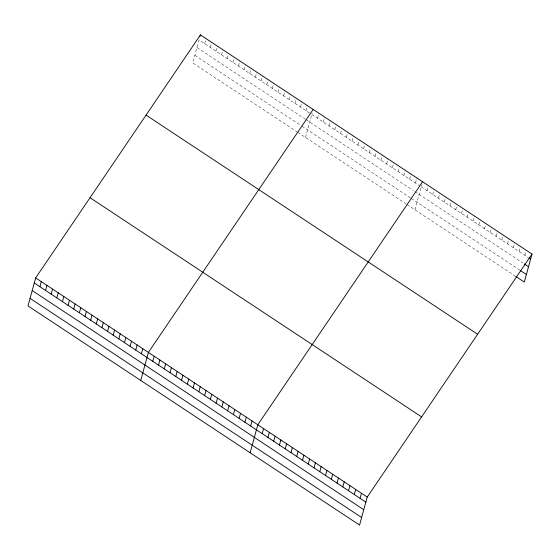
<?xml version="1.0" encoding="UTF-8"?>
<svg xmlns="http://www.w3.org/2000/svg" width="560" height="560" viewBox="0 0 560 560"><rect width="100%" height="100%" fill="white"/><g stroke="black" fill="none" stroke-linecap="round" stroke-linejoin="round"><path stroke-width="0.42" stroke-dasharray="2.8 2.1" d="M204.687 43.708L206.073 38.633M210.322 47.432L211.708 42.364M215.957 51.156L217.35 46.088M221.599 54.887L222.985 49.812M227.234 58.611L228.62 53.536M232.869 62.335L234.255 57.267M238.504 66.059L239.897 60.991M244.146 69.79L245.532 64.715M249.781 73.514L251.167 68.439M255.416 77.238L256.802 72.17M261.051 80.962L262.437 75.894M266.686 84.693L268.079 79.618M272.328 88.417L273.714 83.342M277.963 92.141L279.349 87.073M283.598 95.865L284.984 90.797M289.233 99.596L290.626 94.521M294.875 103.32L296.261 98.245M300.51 107.044L301.896 101.976M306.145 110.768L307.531 105.7M305.508 137.438L312.179 113.05M317.541 118.307L318.927 113.232M323.302 122.108L324.688 117.04M329.056 125.916L330.442 120.848M334.817 129.724L336.203 124.649M340.578 133.532L341.964 128.457M346.332 137.34L347.718 132.265M352.093 141.141L353.479 136.073M357.854 144.949L359.24 139.881M363.608 148.757L364.994 143.682M369.369 152.565L370.755 147.49M375.13 156.373L376.516 151.298M380.884 160.174L382.277 155.106M386.645 163.982L388.031 158.914M392.406 167.79L393.792 162.715M398.16 171.598L399.553 166.523M403.921 175.399L405.307 170.331M409.682 179.207L411.068 174.139M415.436 183.015L416.829 177.947M414.925 209.762L421.792 184.646M426.958 190.631L428.344 185.556M432.712 194.432L434.105 189.364M438.473 198.24L439.859 193.172M444.234 202.048L445.62 196.98M449.988 205.856L451.381 200.781M455.749 209.664L457.135 204.589M461.51 213.465L462.896 208.397M467.264 217.273L468.657 212.205M473.025 221.081L474.411 216.006M478.786 224.889L480.172 219.814M484.54 228.697L485.933 223.622M490.301 232.498L491.687 227.43M496.062 236.306L497.448 231.238M501.816 240.114L503.209 235.039M507.577 243.922L508.963 238.847M513.338 247.73L514.724 242.655M519.092 251.531L520.485 246.463M524.853 255.339L526.239 250.271M309.666 113.099L199.052 39.984L192.773 62.923L297.052 131.845M311.78 114.499L419.755 185.871M421.197 186.823L528.451 257.719M196.98 47.551L305.48 119.273M306.187 119.742L413.364 190.589M414.806 191.534L522.781 262.913M194.845 55.349L300.531 125.209M301.938 126.14L410.515 197.911M411.236 198.387L519.932 270.235M297.759 132.314L406.28 204.05M407.001 204.526L514.976 275.898"/><path stroke-width="0.84" d="M35.665 277.914L28 305.928L359.562 525.091L367.227 497.077L532 254.072L200.438 34.909L35.665 277.914L367.227 497.077M39.914 286.713L41.3 281.638M45.549 290.437L46.935 285.362M51.184 294.161L52.57 289.093M56.819 297.892L58.212 292.817M62.461 301.616L63.847 296.541M68.096 305.34L69.482 300.272M73.731 309.064L75.117 303.996M79.366 312.795L80.752 307.72M85.008 316.519L86.394 311.444M90.643 320.243L92.029 315.175M96.278 323.967L97.664 318.899M101.913 327.698L103.299 322.623M107.548 331.422L108.941 326.347M113.19 335.146L114.576 330.078M200.039 36.358L200.438 34.909M118.825 338.87L120.211 333.802M124.46 342.601L125.846 337.526M130.095 346.325L131.481 341.25M135.73 350.049L137.123 344.981M141.372 353.773L142.758 348.705M140.728 380.443L148.393 352.429L313.166 109.424M152.768 361.312L154.154 356.237M158.522 365.113L159.915 360.045M164.283 368.921L165.669 363.853M170.044 372.729L171.43 367.654M175.798 376.537L177.191 371.462M181.559 380.338L182.945 375.27M187.32 384.146L188.706 379.078M193.074 387.954L194.467 382.886M198.835 391.762L200.221 386.687M204.596 395.57L205.982 390.495M210.35 399.371L211.743 394.303M216.111 403.179L217.497 398.111M221.872 406.987L223.258 401.919M227.626 410.795L229.019 405.72M233.387 414.603L234.773 409.528M239.148 418.404L240.534 413.336M244.902 422.212L246.295 417.144M250.663 426.02L252.049 420.945M250.145 452.767L257.81 424.753L422.583 181.748M262.178 433.636L263.571 428.561M267.939 437.437L269.325 432.369M273.7 441.245L275.086 436.177M279.454 445.053L280.847 439.978M285.215 448.861L286.601 443.786M290.976 452.669L292.362 447.594M296.73 456.47L298.123 451.402M302.491 460.278L303.877 455.21M308.252 464.086L309.638 459.011M314.006 467.894L315.399 462.819M319.767 471.702L321.153 466.627M325.528 475.503L326.914 470.435M331.282 479.311L332.675 474.243M337.043 483.119L338.429 478.044M342.804 486.927L344.19 481.852M348.558 490.735L349.951 485.66M354.319 494.536L355.705 489.468M360.08 498.344L361.466 493.276M532 254.072L524.335 282.086L515.697 276.374M529.172 258.195L530.614 259.147M524.223 263.865L528.542 266.714M520.646 270.711L526.407 274.519M146.062 115.101L477.624 334.264M90.041 197.722L421.603 416.885M34.279 282.989L365.841 502.152M32.207 290.556L363.769 509.719M30.072 298.354L361.634 517.524"/></g></svg>
